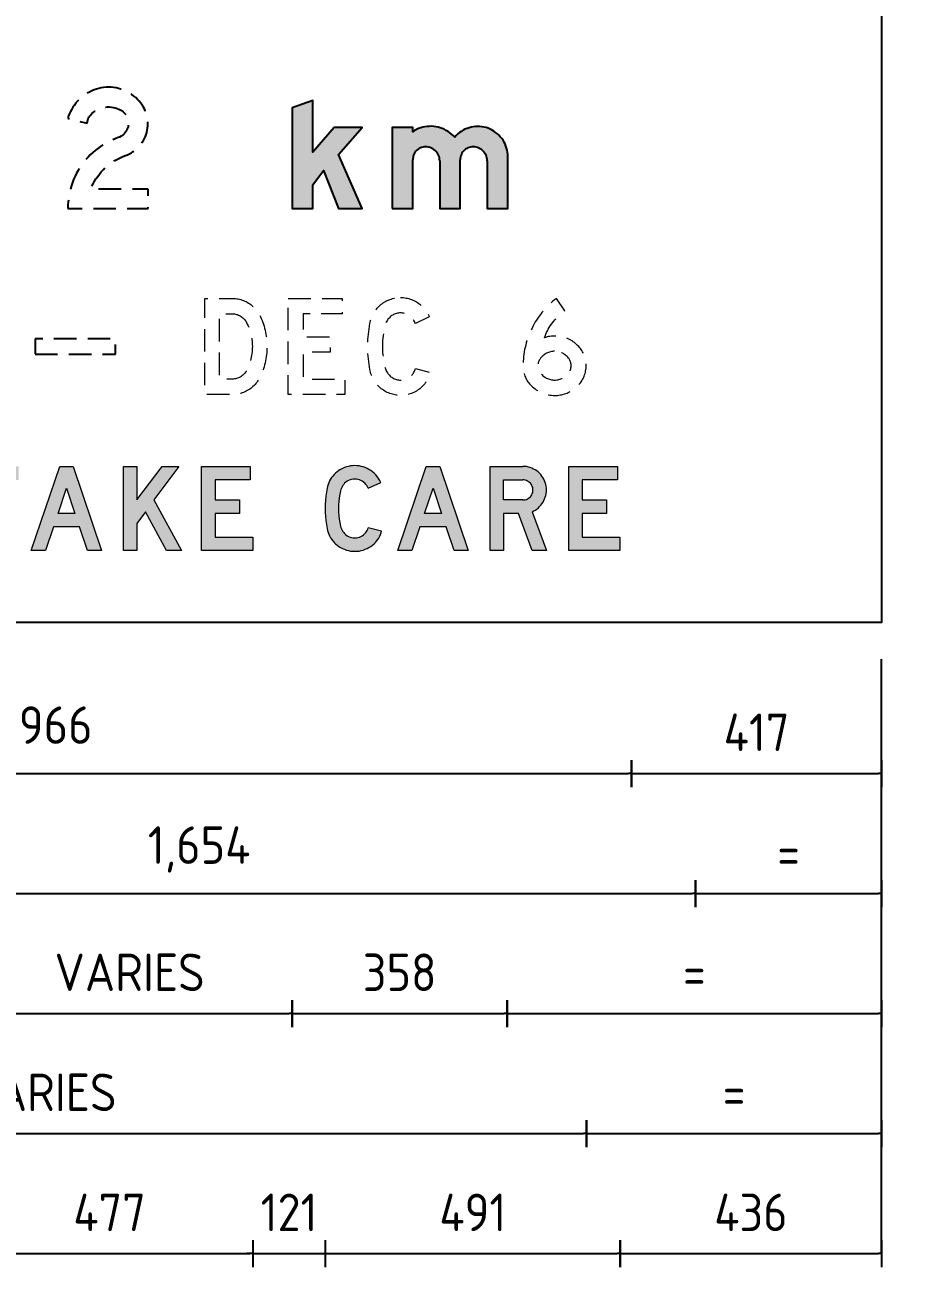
# Model space of a CAD drawing. Extents: x 0 to 420, y 0 to 297.
# Drawn here: x 218.5 to 277.3, y 125.5 to 208.3 of the extents above; entities that cross this region are included whole.
import ezdxf

# ---------------------------------------------------------------- set-up
doc = ezdxf.new("R2010")
doc.units = 0
doc.header["$LTSCALE"] = 12
doc.header["$MEASUREMENT"] = 0
doc.linetypes.add('HIDDEN2', pattern=[0.1875, 0.125, -0.0625])
doc.layers.get('0').update_dxf_attribs({"linetype": 'CONTINUOUS'})
for name, color, linetype in [('L25', 1, 'CONTINUOUS'), ('L35', 3, 'CONTINUOUS'), ('T25', 1, 'CONTINUOUS')]:
    doc.layers.add(name, color=color, linetype=linetype)
doc.styles.add('ISO', font='iso')
doc.dimstyles.new('SIGNSDIM-25', dxfattribs={"dimtxt": 2.5, "dimasz": 0.2, "dimexe": 1.5, "dimexo": 2, "dimgap": 1.5, "dimtad": 1, "dimdec": 0, "dimlfac": 25, "dimrnd": 1, "dimdsep": 46, "dimlunit": 6, "dimtxsty": 'ISO', "dimblk": 'SGNDIM', "dimcen": 2.5, "dimse1": 1, "dimse2": 1, "dimadec": 0, "dimazin": 0, "dimtfac": 1, "dimtdec": 0, "dimtix": 1, "dimtmove": 0, "dimatfit": 3, "dimldrblk": 'SGNDIM', "dimfxl": 0, "dimtolj": 1, "dimtzin": 0, "dimarcsym": 0})

# ---------------------------------------------------------------- blocks, each defined once
blk = doc.blocks.new('SGNDIM')
for p, q in [((0, 4.5), (0, -4.5)), ((0, 0), (-1, 0))]:
    blk.add_line(p, q)
blk = doc.blocks.new('*D49')
at = {"layer": 'T25', "color": 0, "lineweight": -2}
blk.add_line((180.457, 158.42), (258.693, 158.42), dxfattribs=at)
at = {"layer": 'T25', "color": 0, "lineweight": -2, "xscale": 0.2, "yscale": 0.2, "zscale": 0.2, "rotation": 180}
blk.add_blockref('SGNDIM', (180.257, 158.42), dxfattribs=at)
at = {"layer": 'T25', "color": 0, "lineweight": -2, "xscale": 0.2, "yscale": 0.2, "zscale": 0.2}
blk.add_blockref('SGNDIM', (258.893, 158.42), dxfattribs=at)
at = {"layer": 'T25', "color": 0, "insert": (219.575, 161.357), "char_height": 2.5, "attachment_point": 5, "style": 'ISO'}
blk.add_mtext('\\A1;1,966', dxfattribs=at)
blk = doc.blocks.new('*D67')
at = {"layer": 'T25', "color": 0, "lineweight": -2}
blk.add_line((259.093, 158.42), (275.375, 158.42), dxfattribs=at)
at = {"layer": 'T25', "color": 0, "lineweight": -2, "xscale": 0.2, "yscale": 0.2, "zscale": 0.2, "rotation": 180}
blk.add_blockref('SGNDIM', (258.893, 158.42), dxfattribs=at)
at = {"layer": 'T25', "color": 0, "lineweight": -2, "xscale": 0.2, "yscale": 0.2, "zscale": 0.2}
blk.add_blockref('SGNDIM', (275.575, 158.42), dxfattribs=at)
at = {"layer": 'T25', "color": 0, "insert": (267.234, 161.17), "char_height": 2.5, "attachment_point": 5, "style": 'ISO'}
blk.add_mtext('\\A1;417', dxfattribs=at)
blk = doc.blocks.new('*D48')
at = {"layer": 'T25', "color": 0, "lineweight": -2}
blk.add_line((197.198, 150.42), (262.968, 150.42), dxfattribs=at)
at = {"layer": 'T25', "color": 0, "lineweight": -2, "xscale": 0.2, "yscale": 0.2, "zscale": 0.2, "rotation": 180}
blk.add_blockref('SGNDIM', (196.998, 150.42), dxfattribs=at)
at = {"layer": 'T25', "color": 0, "lineweight": -2, "xscale": 0.2, "yscale": 0.2, "zscale": 0.2}
blk.add_blockref('SGNDIM', (263.168, 150.42), dxfattribs=at)
at = {"layer": 'T25', "color": 0, "insert": (230.083, 153.357), "char_height": 2.5, "attachment_point": 5, "style": 'ISO'}
blk.add_mtext('\\A1;1,654', dxfattribs=at)
blk = doc.blocks.new('*D66')
at = {"layer": 'T25', "color": 0, "lineweight": -2}
blk.add_line((263.368, 150.42), (275.375, 150.42), dxfattribs=at)
at = {"layer": 'T25', "color": 0, "lineweight": -2, "xscale": 0.2, "yscale": 0.2, "zscale": 0.2, "rotation": 180}
blk.add_blockref('SGNDIM', (263.168, 150.42), dxfattribs=at)
at = {"layer": 'T25', "color": 0, "lineweight": -2, "xscale": 0.2, "yscale": 0.2, "zscale": 0.2}
blk.add_blockref('SGNDIM', (275.575, 150.42), dxfattribs=at)
at = {"layer": 'T25', "color": 0, "insert": (269.371, 153.17), "char_height": 2.5, "attachment_point": 5, "style": 'ISO'}
blk.add_mtext('\\A1;{\\Fiso;=}', dxfattribs=at)
blk = doc.blocks.new('*D65')
at = {"layer": 'T25', "color": 0, "lineweight": -2}
blk.add_line((214.806, 142.42), (236.09, 142.42), dxfattribs=at)
at = {"layer": 'T25', "color": 0, "lineweight": -2, "xscale": 0.2, "yscale": 0.2, "zscale": 0.2, "rotation": 180}
blk.add_blockref('SGNDIM', (214.606, 142.42), dxfattribs=at)
at = {"layer": 'T25', "color": 0, "lineweight": -2, "xscale": 0.2, "yscale": 0.2, "zscale": 0.2}
blk.add_blockref('SGNDIM', (236.29, 142.42), dxfattribs=at)
at = {"layer": 'T25', "color": 0, "insert": (225.448, 145.17), "char_height": 2.5, "attachment_point": 5, "style": 'ISO'}
blk.add_mtext('\\A1;{\\Fiso;VARIES}', dxfattribs=at)
blk = doc.blocks.new('*D64')
at = {"layer": 'T25', "color": 0, "lineweight": -2}
blk.add_line((236.49, 142.42), (250.406, 142.42), dxfattribs=at)
at = {"layer": 'T25', "color": 0, "lineweight": -2, "xscale": 0.2, "yscale": 0.2, "zscale": 0.2, "rotation": 180}
blk.add_blockref('SGNDIM', (236.29, 142.42), dxfattribs=at)
at = {"layer": 'T25', "color": 0, "lineweight": -2, "xscale": 0.2, "yscale": 0.2, "zscale": 0.2}
blk.add_blockref('SGNDIM', (250.606, 142.42), dxfattribs=at)
at = {"layer": 'T25', "color": 0, "insert": (243.448, 145.17), "char_height": 2.5, "attachment_point": 5, "style": 'ISO'}
blk.add_mtext('\\A1;358', dxfattribs=at)
blk = doc.blocks.new('*D63')
at = {"layer": 'T25', "color": 0, "lineweight": -2}
blk.add_line((250.806, 142.42), (275.375, 142.42), dxfattribs=at)
at = {"layer": 'T25', "color": 0, "lineweight": -2, "xscale": 0.2, "yscale": 0.2, "zscale": 0.2, "rotation": 180}
blk.add_blockref('SGNDIM', (250.606, 142.42), dxfattribs=at)
at = {"layer": 'T25', "color": 0, "lineweight": -2, "xscale": 0.2, "yscale": 0.2, "zscale": 0.2}
blk.add_blockref('SGNDIM', (275.575, 142.42), dxfattribs=at)
at = {"layer": 'T25', "color": 0, "insert": (263.09, 145.17), "char_height": 2.5, "attachment_point": 5, "style": 'ISO'}
blk.add_mtext('\\A1;{\\Fiso;=}', dxfattribs=at)
blk = doc.blocks.new('*D46')
at = {"layer": 'T25', "color": 0, "lineweight": -2}
blk.add_line((183.447, 134.42), (255.703, 134.42), dxfattribs=at)
at = {"layer": 'T25', "color": 0, "lineweight": -2, "xscale": 0.2, "yscale": 0.2, "zscale": 0.2, "rotation": 180}
blk.add_blockref('SGNDIM', (183.247, 134.42), dxfattribs=at)
at = {"layer": 'T25', "color": 0, "lineweight": -2, "xscale": 0.2, "yscale": 0.2, "zscale": 0.2}
blk.add_blockref('SGNDIM', (255.903, 134.42), dxfattribs=at)
at = {"layer": 'T25', "color": 0, "insert": (219.575, 137.17), "char_height": 2.5, "attachment_point": 5, "style": 'ISO'}
blk.add_mtext('\\A1;{\\Fiso;VARIES}', dxfattribs=at)
blk = doc.blocks.new('*D62')
at = {"layer": 'T25', "color": 0, "lineweight": -2}
blk.add_line((256.103, 134.42), (275.375, 134.42), dxfattribs=at)
at = {"layer": 'T25', "color": 0, "lineweight": -2, "xscale": 0.2, "yscale": 0.2, "zscale": 0.2, "rotation": 180}
blk.add_blockref('SGNDIM', (255.903, 134.42), dxfattribs=at)
at = {"layer": 'T25', "color": 0, "lineweight": -2, "xscale": 0.2, "yscale": 0.2, "zscale": 0.2}
blk.add_blockref('SGNDIM', (275.575, 134.42), dxfattribs=at)
at = {"layer": 'T25', "color": 0, "insert": (265.739, 137.17), "char_height": 2.5, "attachment_point": 5, "style": 'ISO'}
blk.add_mtext('\\A1;{\\Fiso;=}', dxfattribs=at)
blk = doc.blocks.new('*D60')
at = {"layer": 'T25', "color": 0, "lineweight": -2}
blk.add_line((214.768, 126.42), (233.451, 126.42), dxfattribs=at)
at = {"layer": 'T25', "color": 0, "lineweight": -2, "xscale": 0.2, "yscale": 0.2, "zscale": 0.2, "rotation": 180}
blk.add_blockref('SGNDIM', (214.568, 126.42), dxfattribs=at)
at = {"layer": 'T25', "color": 0, "lineweight": -2, "xscale": 0.2, "yscale": 0.2, "zscale": 0.2}
blk.add_blockref('SGNDIM', (233.651, 126.42), dxfattribs=at)
at = {"layer": 'T25', "color": 0, "insert": (224.109, 129.17), "char_height": 2.5, "attachment_point": 5, "style": 'ISO'}
blk.add_mtext('\\A1;477', dxfattribs=at)
blk = doc.blocks.new('*D59')
at = {"layer": 'T25', "color": 0, "lineweight": -2}
for p, q in [((233.451, 126.42), (233.251, 126.42)), ((233.651, 126.42), (238.507, 126.42)), ((238.707, 126.42), (238.907, 126.42))]:
    blk.add_line(p, q, dxfattribs=at)
at = {"layer": 'T25', "color": 0, "lineweight": -2, "xscale": 0.2, "yscale": 0.2, "zscale": 0.2}
blk.add_blockref('SGNDIM', (233.651, 126.42), dxfattribs=at)
at = {"layer": 'T25', "color": 0, "lineweight": -2, "xscale": 0.2, "yscale": 0.2, "zscale": 0.2, "rotation": 180}
blk.add_blockref('SGNDIM', (238.507, 126.42), dxfattribs=at)
at = {"layer": 'T25', "color": 0, "insert": (236.079, 129.17), "char_height": 2.5, "attachment_point": 5, "style": 'ISO'}
blk.add_mtext('\\A1;121', dxfattribs=at)
blk = doc.blocks.new('*D58')
at = {"layer": 'T25', "color": 0, "lineweight": -2}
blk.add_line((238.707, 126.42), (257.942, 126.42), dxfattribs=at)
at = {"layer": 'T25', "color": 0, "lineweight": -2, "xscale": 0.2, "yscale": 0.2, "zscale": 0.2, "rotation": 180}
blk.add_blockref('SGNDIM', (238.507, 126.42), dxfattribs=at)
at = {"layer": 'T25', "color": 0, "lineweight": -2, "xscale": 0.2, "yscale": 0.2, "zscale": 0.2}
blk.add_blockref('SGNDIM', (258.142, 126.42), dxfattribs=at)
at = {"layer": 'T25', "color": 0, "insert": (248.324, 129.17), "char_height": 2.5, "attachment_point": 5, "style": 'ISO'}
blk.add_mtext('\\A1;491', dxfattribs=at)
blk = doc.blocks.new('*D57')
at = {"layer": 'T25', "color": 0, "lineweight": -2}
blk.add_line((258.342, 126.42), (275.375, 126.42), dxfattribs=at)
at = {"layer": 'T25', "color": 0, "lineweight": -2, "xscale": 0.2, "yscale": 0.2, "zscale": 0.2, "rotation": 180}
blk.add_blockref('SGNDIM', (258.142, 126.42), dxfattribs=at)
at = {"layer": 'T25', "color": 0, "lineweight": -2, "xscale": 0.2, "yscale": 0.2, "zscale": 0.2}
blk.add_blockref('SGNDIM', (275.575, 126.42), dxfattribs=at)
at = {"layer": 'T25', "color": 0, "insert": (266.858, 129.17), "char_height": 2.5, "attachment_point": 5, "style": 'ISO'}
blk.add_mtext('\\A1;436', dxfattribs=at)
blk = doc.blocks.new('*D68')
at = {"layer": 'T25', "color": 0, "lineweight": -2}
for p, q in [((289.379, 196.28), (289.379, 196.48)), ((289.379, 196.08), (289.379, 190.08)), ((289.379, 189.88), (289.379, 189.68))]:
    blk.add_line(p, q, dxfattribs=at)
at = {"layer": 'T25', "color": 0, "lineweight": -2, "xscale": 0.2, "yscale": 0.2, "zscale": 0.2}
for p, rotation in [((289.379, 196.08), 270), ((289.379, 190.08), 90)]:
    blk.add_blockref('SGNDIM', p, dxfattribs=dict(at, rotation=rotation))
at = {"layer": 'T25', "color": 0, "insert": (286.629, 193.08), "char_height": 2.5, "attachment_point": 5, "rotation": 90, "style": 'ISO'}
blk.add_mtext('\\A1;150', dxfattribs=at)
blk = doc.blocks.new('*D70')
at = {"layer": 'T25', "color": 0, "lineweight": -2}
for p, q in [((289.379, 183.88), (289.379, 184.08)), ((289.379, 183.68), (289.379, 178.88)), ((289.379, 178.68), (289.379, 178.48))]:
    blk.add_line(p, q, dxfattribs=at)
at = {"layer": 'T25', "color": 0, "lineweight": -2, "xscale": 0.2, "yscale": 0.2, "zscale": 0.2}
for p, rotation in [((289.379, 183.68), 270), ((289.379, 178.88), 90)]:
    blk.add_blockref('SGNDIM', p, dxfattribs=dict(at, rotation=rotation))
at = {"layer": 'T25', "color": 0, "insert": (286.629, 181.28), "char_height": 2.5, "attachment_point": 5, "rotation": 90, "style": 'ISO'}
blk.add_mtext('\\A1;120', dxfattribs=at)
blk = doc.blocks.new('*D69')
at = {"layer": 'T25', "color": 0, "lineweight": -2}
for p, q in [((289.379, 173.48), (289.379, 173.68)), ((289.379, 173.28), (289.379, 168.48)), ((289.379, 168.28), (289.379, 168.08))]:
    blk.add_line(p, q, dxfattribs=at)
at = {"layer": 'T25', "color": 0, "lineweight": -2, "xscale": 0.2, "yscale": 0.2, "zscale": 0.2}
for p, rotation in [((289.379, 173.28), 270), ((289.379, 168.48), 90)]:
    blk.add_blockref('SGNDIM', p, dxfattribs=dict(at, rotation=rotation))
at = {"layer": 'T25', "color": 0, "insert": (286.629, 170.88), "char_height": 2.5, "attachment_point": 5, "rotation": 90, "style": 'ISO'}
blk.add_mtext('\\A1;120', dxfattribs=at)

msp = doc.modelspace()

# ---------------------------------------------------------------- hatches: boundary and pattern name
at = {"layer": 'L25'}
h = msp.add_hatch(color=256, dxfattribs=at)
h.paths.add_polyline_path([(236.282, 196.085), (237.652, 196.085), (237.652, 197.668), (238.368, 198.605), (239.376, 196.085), (240.959, 196.085), (239.376, 199.684), (240.959, 201.487), (239.085, 201.487), (237.652, 199.833), (237.652, 203.283), (236.282, 202.779)])
h.paths.add_polyline_path([(249.285, 199.251), (249.285, 196.085), (250.648, 196.085), (250.648, 199.542), (250.648, 199.684), (250.634, 199.826), (250.605, 199.968), (250.57, 200.11), (250.527, 200.245), (250.471, 200.38), (250.407, 200.508), (250.336, 200.628), (250.251, 200.749), (250.158, 200.862), (250.066, 200.969), (249.96, 201.061), (249.846, 201.153), (249.725, 201.239), (249.605, 201.31), (249.477, 201.374), (249.342, 201.423), (249.207, 201.473), (249.065, 201.508), (248.923, 201.53), (248.781, 201.544), (248.639, 201.551), (248.497, 201.544), (248.348, 201.53), (248.213, 201.501), (248.071, 201.466), (247.937, 201.416), (247.802, 201.359), (247.674, 201.295), (247.553, 201.217), (247.44, 201.139), (247.326, 201.047), (247.22, 200.948), (247.127, 200.841), (247.021, 200.941), (246.914, 201.04), (246.801, 201.132), (246.68, 201.217), (246.552, 201.288), (246.418, 201.359), (246.283, 201.416), (246.148, 201.459), (246.006, 201.501), (245.864, 201.53), (245.715, 201.544), (245.573, 201.558), (245.424, 201.551), (245.275, 201.544), (245.133, 201.523), (244.991, 201.494), (244.849, 201.452), (244.707, 201.402), (244.572, 201.345), (244.444, 201.274), (244.317, 201.196), (244.317, 201.487), (242.954, 201.487), (242.954, 196.085), (244.317, 196.085), (244.317, 199.329), (244.324, 199.414), (244.338, 199.507), (244.359, 199.592), (244.395, 199.677), (244.437, 199.762), (244.48, 199.833), (244.537, 199.904), (244.601, 199.968), (244.671, 200.025), (244.75, 200.075), (244.828, 200.117), (244.913, 200.153), (245.005, 200.174), (245.09, 200.188), (245.183, 200.188), (245.282, 200.188), (245.374, 200.174), (245.474, 200.146), (245.566, 200.11), (245.651, 200.067), (245.736, 200.011), (245.807, 199.954), (245.878, 199.883), (245.942, 199.805), (245.992, 199.727), (246.041, 199.635), (246.077, 199.542), (246.098, 199.45), (246.112, 199.351), (246.119, 199.251), (246.119, 196.085), (247.482, 196.085), (247.482, 199.329), (247.489, 199.414), (247.504, 199.507), (247.525, 199.592), (247.56, 199.677), (247.596, 199.762), (247.646, 199.833), (247.702, 199.904), (247.766, 199.968), (247.837, 200.025), (247.915, 200.075), (247.993, 200.117), (248.079, 200.153), (248.171, 200.174), (248.256, 200.188), (248.348, 200.188), (248.448, 200.188), (248.54, 200.174), (248.639, 200.146), (248.732, 200.11), (248.817, 200.067), (248.902, 200.011), (248.973, 199.954), (249.044, 199.883), (249.108, 199.805), (249.157, 199.727), (249.207, 199.635), (249.236, 199.542), (249.264, 199.45), (249.278, 199.351)])
h = msp.add_hatch(color=256, dxfattribs=at)
h.paths.add_polyline_path([(246.226, 175.75), (245.112, 175.75), (245.672, 177.432)], flags=16)
h.paths.add_polyline_path([(243.316, 173.287), (245.225, 178.887), (246.119, 178.887), (248.022, 173.287), (247.071, 173.287), (246.538, 174.855), (244.799, 174.855), (244.267, 173.287)])
h.paths.add_polyline_path([(254.715, 178.887), (257.966, 178.887), (257.966, 177.993), (255.617, 177.993), (255.617, 176.651), (257.235, 176.651), (257.235, 175.75), (255.617, 175.75), (255.617, 174.181), (258.129, 174.181), (258.129, 173.287), (254.715, 173.287)])
h.paths.add_polyline_path([(214.583, 178.887), (214.583, 177.993), (215.868, 177.993), (215.868, 173.287), (216.762, 173.287), (216.762, 177.993), (218.047, 177.993), (218.047, 178.887)])
h.paths.add_polyline_path([(221.794, 175.75), (220.68, 175.75), (221.234, 177.432)], flags=16)
h.paths.add_polyline_path([(218.884, 173.287), (220.787, 178.887), (221.681, 178.887), (223.583, 173.287), (222.632, 173.287), (222.107, 174.855), (220.368, 174.855), (219.835, 173.287)])
h.paths.add_polyline_path([(225.045, 178.887), (225.94, 178.887), (225.94, 176.651), (227.622, 178.887), (228.736, 178.887), (227.061, 176.651), (228.907, 173.287), (227.899, 173.287), (226.5, 175.863), (225.94, 175.082), (225.94, 173.287), (225.045, 173.287)])
h.paths.add_polyline_path([(230.248, 178.887), (233.492, 178.887), (233.492, 177.993), (231.143, 177.993), (231.143, 176.651), (232.768, 176.651), (232.768, 175.75), (231.143, 175.75), (231.143, 174.181), (233.662, 174.181), (233.662, 173.287), (230.248, 173.287)])
h.paths.add_polyline_path([(186.29, 178.887), (187.184, 178.887), (187.184, 174.181), (189.697, 174.181), (189.697, 173.287), (186.29, 173.287)])
h.paths.add_polyline_path([(191.039, 178.887), (194.29, 178.887), (194.29, 177.993), (191.94, 177.993), (191.94, 176.651), (193.558, 176.651), (193.558, 175.75), (191.94, 175.75), (191.94, 174.181), (194.453, 174.181), (194.453, 173.287), (191.039, 173.287)])
h.paths.add_polyline_path([(198.435, 175.75), (197.32, 175.75), (197.874, 177.432)], flags=16)
h.paths.add_polyline_path([(195.525, 173.287), (197.427, 178.887), (198.328, 178.887), (200.231, 173.287), (199.279, 173.287), (198.747, 174.855), (197.008, 174.855), (196.476, 173.287)])
h.paths.add_polyline_path([(206.449, 178.887), (209.692, 178.887), (209.692, 177.993), (207.343, 177.993), (207.343, 176.651), (208.968, 176.651), (208.968, 175.75), (207.343, 175.75), (207.343, 174.181), (209.863, 174.181), (209.863, 173.287), (206.449, 173.287)])
h.paths.add_polyline_path([(240.455, 178.944), (240.313, 178.937), (240.171, 178.922), (240.036, 178.894), (239.902, 178.859), (239.767, 178.816), (239.632, 178.759), (239.511, 178.688), (239.391, 178.617), (239.277, 178.532), (239.171, 178.44), (239.078, 178.347), (238.993, 178.248), (238.915, 178.149), (238.844, 178.035), (238.78, 177.922), (238.723, 177.801), (238.681, 177.68), (238.638, 177.56), (238.61, 177.432), (238.567, 177.162), (238.532, 176.899), (238.503, 176.63), (238.489, 176.36), (238.482, 176.09), (238.489, 175.821), (238.503, 175.551), (238.532, 175.281), (238.567, 175.011), (238.61, 174.742), (238.638, 174.614), (238.681, 174.493), (238.723, 174.373), (238.78, 174.252), (238.844, 174.138), (238.915, 174.032), (238.993, 173.925), (239.078, 173.826), (239.171, 173.734), (239.277, 173.641), (239.391, 173.556), (239.511, 173.485), (239.632, 173.421), (239.767, 173.365), (239.902, 173.315), (240.036, 173.279), (240.171, 173.251), (240.313, 173.237), (240.455, 173.23), (240.597, 173.237), (240.739, 173.251), (240.874, 173.279), (241.016, 173.315), (241.144, 173.365), (241.279, 173.421), (241.399, 173.485), (241.52, 173.556), (241.634, 173.641), (241.74, 173.734), (241.832, 173.826), (241.91, 173.918), (241.988, 174.018), (242.052, 174.117), (242.116, 174.231), (242.166, 174.344), (242.208, 174.458), (242.244, 174.578), (241.35, 174.798), (241.321, 174.713), (241.286, 174.628), (241.243, 174.55), (241.186, 174.479), (241.13, 174.408), (241.044, 174.337), (240.959, 174.273), (240.867, 174.224), (240.768, 174.181), (240.668, 174.153), (240.562, 174.131), (240.455, 174.131), (240.349, 174.131), (240.242, 174.153), (240.143, 174.181), (240.044, 174.224), (239.951, 174.273), (239.866, 174.337), (239.781, 174.408), (239.717, 174.479), (239.66, 174.557), (239.611, 174.642), (239.568, 174.727), (239.533, 174.82), (239.504, 174.912), (239.454, 175.146), (239.419, 175.381), (239.391, 175.615), (239.369, 175.849), (239.369, 176.09), (239.369, 176.325), (239.391, 176.559), (239.419, 176.8), (239.454, 177.034), (239.504, 177.261), (239.533, 177.361), (239.568, 177.446), (239.611, 177.538), (239.66, 177.616), (239.717, 177.694), (239.781, 177.765), (239.866, 177.836), (239.951, 177.9), (240.044, 177.95), (240.143, 177.993), (240.242, 178.021), (240.349, 178.042), (240.455, 178.049), (240.562, 178.042), (240.668, 178.021), (240.768, 177.993), (240.867, 177.95), (240.959, 177.9), (241.044, 177.836), (241.13, 177.765), (241.193, 177.694), (241.257, 177.609), (241.307, 177.524), (241.35, 177.432), (242.187, 177.822), (242.123, 177.957), (242.038, 178.092), (241.953, 178.213), (241.854, 178.333), (241.74, 178.44), (241.634, 178.532), (241.52, 178.617), (241.399, 178.688), (241.279, 178.759), (241.144, 178.816), (241.016, 178.859), (240.874, 178.894), (240.739, 178.922), (240.597, 178.937)])
h.paths.add_polyline_path([(251.663, 176.651), (250.378, 176.651), (250.378, 177.993), (251.663, 177.993), (251.741, 177.985), (251.819, 177.971), (251.897, 177.95), (251.975, 177.915), (252.046, 177.872), (252.11, 177.822), (252.167, 177.765), (252.217, 177.702), (252.259, 177.631), (252.288, 177.56), (252.316, 177.482), (252.33, 177.403), (252.33, 177.318), (252.33, 177.24), (252.316, 177.155), (252.288, 177.084), (252.259, 177.006), (252.217, 176.935), (252.167, 176.871), (252.11, 176.814), (252.046, 176.765), (251.975, 176.722), (251.897, 176.694), (251.819, 176.665), (251.741, 176.651)], flags=16)
h.paths.add_polyline_path([(252.281, 175.863), (253.232, 173.287), (252.281, 173.287), (251.379, 175.75), (250.378, 175.75), (250.378, 173.287), (249.477, 173.287), (249.477, 178.887), (251.663, 178.887), (251.784, 178.88), (251.904, 178.873), (252.025, 178.844), (252.146, 178.816), (252.259, 178.773), (252.373, 178.717), (252.479, 178.66), (252.586, 178.589), (252.678, 178.518), (252.77, 178.433), (252.856, 178.34), (252.934, 178.241), (252.997, 178.142), (253.061, 178.035), (253.111, 177.922), (253.154, 177.808), (253.189, 177.687), (253.21, 177.567), (253.225, 177.446), (253.232, 177.318), (253.225, 177.198), (253.21, 177.077), (253.189, 176.956), (253.154, 176.836), (253.111, 176.722), (253.061, 176.608), (253.005, 176.502), (252.934, 176.396), (252.863, 176.303), (252.777, 176.211), (252.692, 176.126), (252.593, 176.048), (252.494, 175.977), (252.387, 175.92)])
h.paths.add_polyline_path([(183.231, 176.651), (181.946, 176.651), (181.946, 177.993), (183.231, 177.993), (183.309, 177.985), (183.394, 177.971), (183.472, 177.95), (183.543, 177.915), (183.614, 177.872), (183.678, 177.822), (183.735, 177.765), (183.784, 177.702), (183.827, 177.631), (183.855, 177.56), (183.884, 177.482), (183.898, 177.403), (183.905, 177.318), (183.898, 177.24), (183.884, 177.155), (183.855, 177.084), (183.827, 177.006), (183.784, 176.935), (183.735, 176.871), (183.678, 176.814), (183.614, 176.765), (183.543, 176.722), (183.472, 176.694), (183.394, 176.665), (183.309, 176.651)], flags=16)
h.paths.add_polyline_path([(183.231, 175.75), (181.946, 175.75), (181.946, 173.287), (181.045, 173.287), (181.045, 178.887), (183.231, 178.887), (183.351, 178.88), (183.479, 178.873), (183.6, 178.844), (183.713, 178.816), (183.834, 178.773), (183.941, 178.717), (184.054, 178.66), (184.154, 178.589), (184.253, 178.518), (184.338, 178.433), (184.423, 178.34), (184.501, 178.241), (184.565, 178.142), (184.629, 178.035), (184.679, 177.922), (184.721, 177.808), (184.757, 177.687), (184.778, 177.567), (184.792, 177.446), (184.799, 177.318), (184.792, 177.198), (184.778, 177.077), (184.757, 176.956), (184.721, 176.836), (184.679, 176.715), (184.629, 176.608), (184.565, 176.502), (184.501, 176.396), (184.423, 176.296), (184.338, 176.211), (184.253, 176.126), (184.154, 176.048), (184.054, 175.977), (183.941, 175.92), (183.834, 175.87), (183.713, 175.828), (183.6, 175.792), (183.479, 175.771), (183.351, 175.757)])
h.paths.add_polyline_path([(203.957, 177.489), (204.795, 177.765), (204.759, 177.886), (204.71, 178.007), (204.653, 178.12), (204.582, 178.227), (204.511, 178.333), (204.426, 178.426), (204.333, 178.518), (204.241, 178.596), (204.135, 178.674), (204.028, 178.738), (203.915, 178.795), (203.794, 178.844), (203.673, 178.887), (203.553, 178.915), (203.425, 178.937), (203.297, 178.944), (203.176, 178.944), (203.041, 178.937), (202.907, 178.922), (202.779, 178.901), (202.651, 178.866), (202.523, 178.823), (202.403, 178.773), (202.289, 178.709), (202.176, 178.639), (202.069, 178.56), (201.97, 178.468), (201.877, 178.376), (201.792, 178.277), (201.714, 178.17), (201.643, 178.056), (201.586, 177.936), (201.537, 177.815), (201.494, 177.687), (201.459, 177.56), (201.437, 177.432), (201.43, 177.318), (201.43, 177.198), (201.437, 177.084), (201.459, 176.97), (201.487, 176.857), (201.53, 176.75), (201.579, 176.644), (201.636, 176.545), (201.707, 176.452), (201.785, 176.36), (201.87, 176.282), (201.955, 176.211), (202.055, 176.147), (202.161, 176.083), (202.268, 176.041), (202.381, 176.005), (202.502, 175.977), (202.758, 175.927), (203.006, 175.863), (203.453, 175.75), (203.538, 175.728), (203.624, 175.693), (203.702, 175.643), (203.78, 175.593), (203.844, 175.53), (203.907, 175.459), (203.957, 175.388), (204, 175.302), (204.035, 175.217), (204.056, 175.132), (204.071, 175.04), (204.078, 174.948), (204.071, 174.855), (204.049, 174.763), (204.021, 174.678), (203.986, 174.593), (203.943, 174.515), (203.886, 174.436), (203.829, 174.365), (203.758, 174.309), (203.687, 174.252), (203.602, 174.209), (203.517, 174.174), (203.432, 174.145), (203.34, 174.131), (203.24, 174.117), (203.134, 174.117), (203.034, 174.131), (202.935, 174.145), (202.836, 174.174), (202.743, 174.209), (202.651, 174.259), (202.566, 174.309), (202.481, 174.373), (202.403, 174.444), (202.339, 174.515), (202.275, 174.6), (202.218, 174.685), (202.176, 174.777), (202.14, 174.869), (202.112, 174.969), (201.274, 174.635), (201.317, 174.5), (201.373, 174.365), (201.437, 174.245), (201.515, 174.124), (201.593, 174.003), (201.686, 173.897), (201.785, 173.798), (201.892, 173.698), (202.005, 173.613), (202.119, 173.535), (202.246, 173.464), (202.374, 173.4), (202.502, 173.35), (202.637, 173.308), (202.779, 173.272), (202.914, 173.251), (203.056, 173.237), (203.198, 173.237), (203.34, 173.244), (203.482, 173.258), (203.624, 173.287), (203.744, 173.322), (203.865, 173.365), (203.978, 173.414), (204.092, 173.471), (204.198, 173.535), (204.305, 173.613), (204.404, 173.691), (204.489, 173.783), (204.575, 173.876), (204.653, 173.975), (204.724, 174.082), (204.788, 174.195), (204.837, 174.309), (204.88, 174.429), (204.922, 174.55), (204.944, 174.671), (204.965, 174.798), (204.972, 174.926), (204.972, 175.054), (204.958, 175.189), (204.937, 175.31), (204.908, 175.437), (204.866, 175.558), (204.816, 175.679), (204.759, 175.792), (204.695, 175.906), (204.617, 176.012), (204.539, 176.105), (204.447, 176.204), (204.348, 176.289), (204.248, 176.367), (204.142, 176.431), (204.028, 176.495), (203.907, 176.545), (203.787, 176.594), (203.595, 176.651), (203.403, 176.694), (203.205, 176.729), (203.006, 176.758), (202.907, 176.779), (202.807, 176.8), (202.708, 176.836), (202.616, 176.871), (202.552, 176.907), (202.495, 176.949), (202.445, 177.006), (202.403, 177.063), (202.367, 177.127), (202.346, 177.191), (202.332, 177.261), (202.332, 177.34), (202.339, 177.411), (202.36, 177.474), (202.388, 177.545), (202.438, 177.623), (202.495, 177.702), (202.566, 177.78), (202.637, 177.844), (202.715, 177.9), (202.8, 177.943), (202.892, 177.985), (202.985, 178.014), (203.077, 178.035), (203.176, 178.049), (203.262, 178.049), (203.347, 178.035), (203.432, 178.021), (203.51, 177.993), (203.588, 177.95), (203.666, 177.907), (203.73, 177.851), (203.794, 177.794), (203.844, 177.723), (203.893, 177.652), (203.929, 177.567)])

# ---------------------------------------------------------------- linework, layer by layer
at = {"color": 1, "linetype": 'HIDDEN2', "lineweight": 0, "flags": 128}
for points in [[(232.314, 190.082), (232.404, 190.082), (232.498, 190.076), (232.591, 190.064), (232.682, 190.048), (232.772, 190.029), (232.862, 190.008), (232.953, 189.98), (233.04, 189.948), (233.124, 189.911), (233.208, 189.871), (233.292, 189.827), (233.373, 189.78), (233.451, 189.727), (233.526, 189.674), (233.6, 189.615), (233.672, 189.553), (233.741, 189.487), (233.806, 189.419), (233.865, 189.347), (233.924, 189.276), (233.98, 189.198), (234.033, 189.12), (234.083, 189.036), (234.127, 188.952), (234.167, 188.868), (234.223, 188.743), (234.276, 188.618), (234.323, 188.491), (234.37, 188.36), (234.41, 188.232), (234.448, 188.098), (234.479, 187.967), (234.51, 187.834), (234.535, 187.7), (234.557, 187.566), (234.575, 187.429), (234.588, 187.292), (234.597, 187.158), (234.603, 187.021), (234.606, 186.884), (234.603, 186.747), (234.597, 186.61), (234.588, 186.472), (234.575, 186.339), (234.557, 186.202), (234.535, 186.068), (234.51, 185.934), (234.479, 185.8), (234.448, 185.666), (234.41, 185.535), (234.37, 185.404), (234.323, 185.276), (234.276, 185.149), (234.223, 185.024), (234.167, 184.9), (234.127, 184.812), (234.083, 184.728), (234.033, 184.647), (233.98, 184.569), (233.924, 184.492), (233.865, 184.417), (233.806, 184.345), (233.741, 184.277), (233.672, 184.214), (233.6, 184.152), (233.526, 184.093), (233.451, 184.037), (233.373, 183.987), (233.292, 183.94), (233.208, 183.894), (233.124, 183.856), (233.04, 183.819), (232.953, 183.788), (232.862, 183.76), (232.772, 183.738), (232.682, 183.716), (232.591, 183.704), (232.498, 183.691), (232.404, 183.685), (232.314, 183.685), (230.458, 183.685), (230.458, 190.082)], [(243.508, 190.148), (243.598, 190.145), (243.692, 190.138), (243.782, 190.129), (243.872, 190.113), (243.963, 190.095), (244.053, 190.073), (244.14, 190.045), (244.227, 190.014), (244.315, 189.98), (244.399, 189.942), (244.48, 189.899), (244.561, 189.855), (244.639, 189.805), (244.716, 189.749), (244.788, 189.693), (244.86, 189.634), (244.928, 189.572), (244.997, 189.503), (245.062, 189.431), (245.121, 189.36), (245.18, 189.282), (245.237, 189.204), (245.289, 189.123), (245.336, 189.039), (245.383, 188.955), (245.423, 188.868), (244.495, 188.419), (244.464, 188.491), (244.43, 188.556), (244.389, 188.625), (244.346, 188.687), (244.299, 188.746), (244.249, 188.802), (244.199, 188.852), (244.146, 188.896), (244.09, 188.939), (244.031, 188.977), (243.972, 189.008), (243.91, 189.039), (243.844, 189.064), (243.779, 189.086), (243.71, 189.101), (243.645, 189.114), (243.576, 189.12), (243.508, 189.123), (243.439, 189.12), (243.371, 189.114), (243.302, 189.101), (243.234, 189.086), (243.168, 189.064), (243.106, 189.039), (243.044, 189.008), (242.982, 188.977), (242.922, 188.939), (242.869, 188.896), (242.813, 188.852), (242.764, 188.802), (242.717, 188.749), (242.67, 188.693), (242.627, 188.631), (242.589, 188.569), (242.555, 188.506), (242.524, 188.438), (242.496, 188.369), (242.474, 188.298), (242.455, 188.226), (242.421, 188.07), (242.393, 187.915), (242.368, 187.759), (242.346, 187.6), (242.328, 187.441), (242.315, 187.282), (242.306, 187.123), (242.303, 186.961), (242.303, 186.803), (242.306, 186.644), (242.315, 186.485), (242.328, 186.326), (242.346, 186.167), (242.368, 186.008), (242.393, 185.853), (242.421, 185.694), (242.455, 185.538), (242.474, 185.466), (242.496, 185.398), (242.524, 185.329), (242.555, 185.261), (242.589, 185.195), (242.627, 185.133), (242.67, 185.074), (242.717, 185.018), (242.764, 184.962), (242.813, 184.915), (242.869, 184.868), (242.922, 184.828), (242.982, 184.791), (243.044, 184.756), (243.106, 184.728), (243.168, 184.703), (243.234, 184.682), (243.302, 184.666), (243.371, 184.654), (243.439, 184.647), (243.508, 184.644), (243.576, 184.647), (243.645, 184.654), (243.71, 184.666), (243.779, 184.682), (243.844, 184.703), (243.91, 184.728), (243.972, 184.756), (244.031, 184.791), (244.09, 184.828), (244.146, 184.868), (244.199, 184.915), (244.249, 184.962), (244.293, 185.012), (244.333, 185.062), (244.368, 185.115), (244.402, 185.171), (244.43, 185.227), (244.458, 185.289), (244.48, 185.348), (244.495, 185.41), (245.486, 185.155), (245.461, 185.065), (245.43, 184.974), (245.399, 184.887), (245.361, 184.8), (245.318, 184.716), (245.274, 184.635), (245.224, 184.554), (245.171, 184.476), (245.115, 184.401), (245.056, 184.33), (244.994, 184.261), (244.928, 184.196), (244.86, 184.133), (244.788, 184.071), (244.716, 184.015), (244.639, 183.962), (244.561, 183.912), (244.48, 183.866), (244.399, 183.825), (244.315, 183.785), (244.227, 183.75), (244.14, 183.719), (244.053, 183.694), (243.963, 183.672), (243.872, 183.654), (243.782, 183.638), (243.692, 183.629), (243.598, 183.623), (243.508, 183.62), (243.415, 183.623), (243.324, 183.629), (243.231, 183.638), (243.14, 183.654), (243.05, 183.672), (242.96, 183.694), (242.873, 183.719), (242.785, 183.75), (242.701, 183.785), (242.617, 183.825), (242.533, 183.866), (242.452, 183.912), (242.374, 183.962), (242.299, 184.015), (242.225, 184.071), (242.153, 184.133), (242.085, 184.196), (242.019, 184.261), (241.954, 184.333), (241.895, 184.404), (241.839, 184.479), (241.786, 184.557), (241.736, 184.638), (241.689, 184.722), (241.645, 184.806), (241.605, 184.893), (241.571, 184.981), (241.536, 185.071), (241.508, 185.161), (241.487, 185.255), (241.465, 185.348), (241.434, 185.526), (241.409, 185.706), (241.384, 185.887), (241.365, 186.068), (241.35, 186.248), (241.337, 186.429), (241.331, 186.61), (241.328, 186.793), (241.328, 186.974), (241.331, 187.155), (241.337, 187.338), (241.35, 187.519), (241.365, 187.7), (241.384, 187.88), (241.409, 188.061), (241.434, 188.242), (241.465, 188.419), (241.487, 188.513), (241.508, 188.606), (241.536, 188.696), (241.571, 188.787), (241.605, 188.874), (241.645, 188.961), (241.689, 189.045), (241.736, 189.129), (241.786, 189.207), (241.839, 189.285), (241.895, 189.363), (241.954, 189.434), (242.019, 189.503), (242.085, 189.572), (242.153, 189.634), (242.225, 189.693), (242.299, 189.749), (242.374, 189.805), (242.452, 189.855), (242.533, 189.899), (242.617, 189.942), (242.701, 189.98), (242.785, 190.014), (242.873, 190.045), (242.96, 190.073), (243.05, 190.095), (243.14, 190.113), (243.231, 190.129), (243.324, 190.138), (243.415, 190.145)], [(253.092, 187.46), (253.138, 187.578), (253.188, 187.697), (253.241, 187.815), (253.297, 187.927), (253.356, 188.039), (253.422, 188.151), (253.49, 188.257), (253.562, 188.363), (253.637, 188.466), (253.715, 188.566), (253.795, 188.662), (253.883, 188.755), (253.97, 188.849), (254.06, 188.936), (254.154, 189.02), (254.253, 189.101), (254.35, 189.176), (254.453, 189.251), (253.895, 190.082), (253.777, 189.992), (253.662, 189.895), (253.549, 189.796), (253.437, 189.693), (253.328, 189.587), (253.226, 189.481), (253.123, 189.369), (253.023, 189.254), (252.927, 189.139), (252.833, 189.02), (252.743, 188.896), (252.656, 188.771), (252.571, 188.646), (252.49, 188.516), (252.416, 188.385), (252.341, 188.251), (252.272, 188.114), (252.207, 187.977), (252.145, 187.84), (252.086, 187.697), (252.03, 187.553), (251.98, 187.41), (251.93, 187.264), (251.886, 187.117), (251.849, 186.971), (251.811, 186.821), (251.78, 186.672), (251.752, 186.519), (251.727, 186.37), (251.709, 186.217), (251.693, 186.064), (251.681, 185.909), (251.674, 185.756), (251.671, 185.604), (251.671, 185.516), (251.678, 185.426), (251.687, 185.339), (251.699, 185.252), (251.718, 185.164), (251.74, 185.08), (251.765, 184.996), (251.796, 184.912), (251.83, 184.831), (251.868, 184.753), (251.908, 184.675), (251.952, 184.601), (252.001, 184.526), (252.051, 184.457), (252.107, 184.389), (252.163, 184.323), (252.235, 184.252), (252.31, 184.183), (252.388, 184.118), (252.469, 184.059), (252.55, 183.999), (252.637, 183.947), (252.721, 183.897), (252.811, 183.85), (252.902, 183.806), (252.995, 183.769), (253.088, 183.735), (253.185, 183.707), (253.278, 183.682), (253.378, 183.66), (253.475, 183.644), (253.574, 183.632), (253.674, 183.623), (253.774, 183.62), (253.867, 183.623), (253.961, 183.626), (254.054, 183.638), (254.147, 183.651), (254.241, 183.669), (254.334, 183.691), (254.425, 183.719), (254.515, 183.747), (254.602, 183.781), (254.689, 183.822), (254.777, 183.862), (254.858, 183.909), (254.942, 183.956), (255.02, 184.009), (255.097, 184.065), (255.172, 184.127), (255.244, 184.189), (255.315, 184.255), (255.381, 184.323), (255.437, 184.389), (255.493, 184.457), (255.543, 184.526), (255.593, 184.601), (255.636, 184.675), (255.677, 184.753), (255.714, 184.831), (255.748, 184.912), (255.779, 184.996), (255.804, 185.08), (255.826, 185.164), (255.845, 185.252), (255.86, 185.339), (255.87, 185.426), (255.876, 185.516), (255.876, 185.604), (255.876, 185.691), (255.87, 185.781), (255.86, 185.868), (255.845, 185.955), (255.826, 186.04), (255.804, 186.127), (255.779, 186.211), (255.748, 186.292), (255.714, 186.373), (255.677, 186.454), (255.636, 186.532), (255.593, 186.606), (255.543, 186.678), (255.493, 186.75), (255.437, 186.818), (255.381, 186.884), (255.312, 186.952), (255.244, 187.021), (255.169, 187.083), (255.094, 187.142), (255.013, 187.201), (254.935, 187.254), (254.851, 187.301), (254.767, 187.348), (254.68, 187.388), (254.593, 187.429), (254.503, 187.46), (254.409, 187.491), (254.319, 187.516), (254.225, 187.538), (254.129, 187.553), (254.035, 187.566), (253.939, 187.575), (253.845, 187.581), (253.749, 187.581), (253.652, 187.575), (253.559, 187.566), (253.462, 187.553), (253.369, 187.538), (253.275, 187.516), (253.185, 187.488)], [(232.314, 189.058), (232.379, 189.058), (232.445, 189.051), (232.513, 189.039), (232.579, 189.023), (232.641, 189.005), (232.703, 188.98), (232.766, 188.952), (232.825, 188.921), (232.881, 188.886), (232.937, 188.846), (232.99, 188.802), (233.04, 188.755), (233.086, 188.709), (233.13, 188.656), (233.171, 188.6), (233.208, 188.544), (233.242, 188.485), (233.292, 188.379), (233.342, 188.27), (233.389, 188.161), (233.429, 188.048), (233.466, 187.936), (233.501, 187.824), (233.532, 187.709), (233.557, 187.594), (233.579, 187.475), (233.597, 187.357), (233.613, 187.239), (233.622, 187.12), (233.628, 187.002), (233.632, 186.884), (233.628, 186.765), (233.622, 186.644), (233.613, 186.525), (233.597, 186.407), (233.579, 186.292), (233.557, 186.173), (233.532, 186.058), (233.501, 185.943), (233.466, 185.831), (233.429, 185.716), (233.389, 185.607), (233.342, 185.498), (233.292, 185.389), (233.242, 185.283), (233.208, 185.224), (233.171, 185.164), (233.13, 185.111), (233.086, 185.058), (233.04, 185.009), (232.99, 184.962), (232.937, 184.921), (232.881, 184.881), (232.825, 184.847), (232.766, 184.812), (232.703, 184.787), (232.641, 184.763), (232.579, 184.744), (232.513, 184.728), (232.445, 184.716), (232.379, 184.71), (232.314, 184.707), (231.448, 184.707), (231.448, 189.058)], [(253.774, 186.563), (253.702, 186.56), (253.634, 186.553), (253.562, 186.544), (253.493, 186.529), (253.425, 186.51), (253.359, 186.488), (253.294, 186.46), (253.229, 186.429), (253.166, 186.395), (253.107, 186.357), (253.051, 186.314), (252.995, 186.27), (252.942, 186.22), (252.892, 186.17), (252.846, 186.114), (252.811, 186.068), (252.78, 186.021), (252.752, 185.968), (252.727, 185.915), (252.708, 185.862), (252.69, 185.806), (252.677, 185.75), (252.671, 185.691), (252.668, 185.632), (252.668, 185.575), (252.671, 185.516), (252.677, 185.457), (252.69, 185.401), (252.708, 185.345), (252.727, 185.289), (252.752, 185.236), (252.78, 185.186), (252.811, 185.136), (252.846, 185.093), (252.892, 185.037), (252.942, 184.987), (252.995, 184.937), (253.051, 184.893), (253.107, 184.85), (253.166, 184.812), (253.229, 184.778), (253.294, 184.747), (253.359, 184.719), (253.425, 184.697), (253.493, 184.678), (253.562, 184.663), (253.634, 184.654), (253.702, 184.644), (253.774, 184.644), (253.842, 184.644), (253.914, 184.654), (253.982, 184.663), (254.051, 184.678), (254.119, 184.697), (254.188, 184.719), (254.253, 184.747), (254.316, 184.778), (254.378, 184.812), (254.437, 184.85), (254.496, 184.893), (254.552, 184.937), (254.605, 184.987), (254.655, 185.037), (254.702, 185.093), (254.736, 185.136), (254.767, 185.186), (254.795, 185.236), (254.817, 185.289), (254.839, 185.345), (254.854, 185.401), (254.867, 185.457), (254.876, 185.516), (254.879, 185.575), (254.879, 185.632), (254.876, 185.691), (254.867, 185.75), (254.854, 185.806), (254.839, 185.862), (254.817, 185.915), (254.795, 185.968), (254.767, 186.021), (254.736, 186.068), (254.702, 186.114), (254.655, 186.17), (254.605, 186.22), (254.552, 186.27), (254.496, 186.314), (254.437, 186.357), (254.378, 186.395), (254.316, 186.429), (254.253, 186.46), (254.188, 186.488), (254.119, 186.51), (254.051, 186.529), (253.982, 186.544), (253.914, 186.553), (253.842, 186.56)]]:
    msp.add_lwpolyline(points, close=True, dxfattribs=at)
msp.add_lwpolyline([(236.024, 190.082), (239.612, 190.082), (239.612, 189.058), (237.014, 189.058), (237.014, 187.522), (238.808, 187.522), (238.808, 186.501), (237.014, 186.501), (237.014, 184.707), (239.795, 184.707), (239.795, 183.685), (236.024, 183.685), (236.024, 190.082), (236.024, 190.082)], dxfattribs=at)
at = {"color": 3, "lineweight": 0}
for points in [[(218.884, 173.287), (220.787, 178.887), (221.681, 178.887), (223.583, 173.287), (222.632, 173.287), (222.107, 174.855), (220.368, 174.855), (219.835, 173.287), (218.884, 173.287), (218.884, 173.287)], [(225.045, 178.887), (225.94, 178.887), (225.94, 176.651), (227.622, 178.887), (228.736, 178.887), (227.061, 176.651), (228.907, 173.287), (227.899, 173.287), (226.5, 175.863), (225.94, 175.082), (225.94, 173.287), (225.045, 173.287), (225.045, 178.887), (225.045, 178.887)], [(230.248, 178.887), (233.492, 178.887), (233.492, 177.993), (231.143, 177.993), (231.143, 176.651), (232.768, 176.651), (232.768, 175.75), (231.143, 175.75), (231.143, 174.181), (233.662, 174.181), (233.662, 173.287), (230.248, 173.287), (230.248, 178.887), (230.248, 178.887)], [(240.455, 178.944), (240.313, 178.937), (240.171, 178.922), (240.036, 178.894), (239.902, 178.859), (239.767, 178.816), (239.632, 178.759), (239.511, 178.688), (239.391, 178.617), (239.277, 178.532), (239.171, 178.44), (239.078, 178.347), (238.993, 178.248), (238.915, 178.149), (238.844, 178.035), (238.78, 177.922), (238.723, 177.801), (238.681, 177.68), (238.638, 177.56), (238.61, 177.432), (238.567, 177.162), (238.532, 176.899), (238.503, 176.63), (238.489, 176.36), (238.482, 176.09), (238.489, 175.821), (238.503, 175.551), (238.532, 175.281), (238.567, 175.011), (238.61, 174.742), (238.638, 174.614), (238.681, 174.493), (238.723, 174.373), (238.78, 174.252), (238.844, 174.138), (238.915, 174.032), (238.993, 173.925), (239.078, 173.826), (239.171, 173.734), (239.277, 173.641), (239.391, 173.556), (239.511, 173.485), (239.632, 173.421), (239.767, 173.365), (239.902, 173.315), (240.036, 173.279), (240.171, 173.251), (240.313, 173.237), (240.455, 173.23), (240.597, 173.237), (240.739, 173.251), (240.874, 173.279), (241.016, 173.315), (241.144, 173.365), (241.279, 173.421), (241.399, 173.485), (241.52, 173.556), (241.634, 173.641), (241.74, 173.734), (241.832, 173.826), (241.91, 173.918), (241.988, 174.018), (242.052, 174.117), (242.116, 174.231), (242.166, 174.344), (242.208, 174.458), (242.244, 174.578), (241.35, 174.798)], [(241.74, 178.44), (241.634, 178.532), (241.52, 178.617), (241.399, 178.688), (241.279, 178.759), (241.144, 178.816), (241.016, 178.859), (240.874, 178.894), (240.739, 178.922), (240.597, 178.937), (240.455, 178.944)], [(243.316, 173.287), (245.225, 178.887), (246.119, 178.887), (248.022, 173.287), (247.071, 173.287), (246.538, 174.855), (244.799, 174.855), (244.267, 173.287), (243.316, 173.287), (243.316, 173.287)], [(249.477, 178.887), (251.663, 178.887)], [(252.281, 175.863), (253.232, 173.287), (252.281, 173.287), (251.379, 175.75), (250.378, 175.75), (250.378, 173.287), (249.477, 173.287), (249.477, 178.887)], [(253.232, 177.318), (253.225, 177.446), (253.21, 177.567), (253.189, 177.687), (253.154, 177.808), (253.111, 177.922), (253.061, 178.035), (252.997, 178.142), (252.934, 178.241), (252.856, 178.34), (252.77, 178.433), (252.678, 178.518), (252.586, 178.589), (252.479, 178.66), (252.373, 178.717), (252.259, 178.773), (252.146, 178.816), (252.025, 178.844), (251.904, 178.873), (251.784, 178.88), (251.663, 178.887)], [(254.715, 178.887), (257.966, 178.887), (257.966, 177.993), (255.617, 177.993), (255.617, 176.651), (257.235, 176.651), (257.235, 175.75), (255.617, 175.75), (255.617, 174.181), (258.129, 174.181), (258.129, 173.287), (254.715, 173.287), (254.715, 178.887), (254.715, 178.887)], [(240.455, 178.049), (240.349, 178.042), (240.242, 178.021), (240.143, 177.993), (240.044, 177.95), (239.951, 177.9), (239.866, 177.836), (239.781, 177.765), (239.717, 177.694), (239.66, 177.616), (239.611, 177.538), (239.568, 177.446), (239.533, 177.361), (239.504, 177.261), (239.454, 177.034), (239.419, 176.8), (239.391, 176.559), (239.369, 176.325), (239.369, 176.09), (239.369, 175.849), (239.391, 175.615), (239.419, 175.381), (239.454, 175.146), (239.504, 174.912), (239.533, 174.82), (239.568, 174.727), (239.611, 174.642), (239.66, 174.557), (239.717, 174.479), (239.781, 174.408), (239.866, 174.337), (239.951, 174.273), (240.044, 174.224), (240.143, 174.181), (240.242, 174.153), (240.349, 174.131), (240.455, 174.131), (240.562, 174.131), (240.668, 174.153), (240.768, 174.181), (240.867, 174.224), (240.959, 174.273), (241.044, 174.337), (241.13, 174.408), (241.186, 174.479), (241.243, 174.55), (241.286, 174.628), (241.321, 174.713), (241.35, 174.798)], [(241.13, 177.765), (241.044, 177.836), (240.959, 177.9), (240.867, 177.95), (240.768, 177.993), (240.668, 178.021), (240.562, 178.042), (240.455, 178.049)], [(242.187, 177.822), (242.123, 177.957), (242.038, 178.092), (241.953, 178.213), (241.854, 178.333), (241.74, 178.44)], [(221.794, 175.75), (220.68, 175.75), (221.234, 177.432), (221.794, 175.75), (221.794, 175.75)], [(241.35, 177.432), (241.307, 177.524), (241.257, 177.609), (241.193, 177.694), (241.13, 177.765)], [(241.35, 177.432), (242.187, 177.822)], [(246.226, 175.75), (245.112, 175.75), (245.672, 177.432), (246.226, 175.75), (246.226, 175.75)], [(250.378, 177.993), (251.663, 177.993)], [(251.663, 176.651), (250.378, 176.651), (250.378, 177.993)], [(252.33, 177.318), (252.33, 177.403), (252.316, 177.482), (252.288, 177.56), (252.259, 177.631), (252.217, 177.702), (252.167, 177.765), (252.11, 177.822), (252.046, 177.872), (251.975, 177.915), (251.897, 177.95), (251.819, 177.971), (251.741, 177.985), (251.663, 177.993)], [(251.663, 176.651), (251.741, 176.651), (251.819, 176.665), (251.897, 176.694), (251.975, 176.722), (252.046, 176.765), (252.11, 176.814), (252.167, 176.871), (252.217, 176.935), (252.259, 177.006), (252.288, 177.084), (252.316, 177.155), (252.33, 177.24), (252.33, 177.318)], [(252.281, 175.863), (252.387, 175.92), (252.494, 175.977), (252.593, 176.048), (252.692, 176.126), (252.777, 176.211), (252.863, 176.303), (252.934, 176.396), (253.005, 176.502), (253.061, 176.608), (253.111, 176.722), (253.154, 176.836), (253.189, 176.956), (253.21, 177.077), (253.225, 177.198), (253.232, 177.318)]]:
    msp.add_lwpolyline(points, dxfattribs=at)
at = {"layer": 'L25'}
msp.add_line((275.575, 126.42), (275.575, 166.049), dxfattribs=at)
at = {"layer": 'L25', "linetype": 'HIDDEN2', "flags": 128}
msp.add_lwpolyline([(224.052, 204.163), (223.888, 204.156), (223.718, 204.142), (223.555, 204.113), (223.392, 204.078), (223.235, 204.035), (223.079, 203.979), (222.923, 203.915), (222.774, 203.844), (222.625, 203.766), (222.483, 203.673), (222.348, 203.574), (222.22, 203.467), (222.1, 203.361), (221.979, 203.24), (221.873, 203.113), (221.773, 202.978), (221.674, 202.843), (221.589, 202.701), (221.518, 202.552), (221.447, 202.403), (221.383, 202.247), (221.333, 202.083), (222.618, 201.764), (222.632, 201.87), (222.66, 201.97), (222.696, 202.069), (222.739, 202.161), (222.795, 202.247), (222.859, 202.332), (222.937, 202.41), (223.03, 202.488), (223.136, 202.566), (223.242, 202.637), (223.363, 202.694), (223.477, 202.743), (223.604, 202.786), (223.725, 202.814), (223.853, 202.836), (223.981, 202.85), (224.116, 202.85), (224.243, 202.836), (224.371, 202.822), (224.492, 202.793), (224.62, 202.751), (224.74, 202.701), (224.854, 202.644), (224.939, 202.594), (225.017, 202.531), (225.088, 202.46), (225.159, 202.381), (225.216, 202.303), (225.265, 202.211), (225.301, 202.119), (225.336, 202.027), (225.358, 201.927), (225.365, 201.828), (225.372, 201.728), (225.358, 201.622), (225.344, 201.523), (225.315, 201.43), (225.273, 201.338), (225.23, 201.246), (225.173, 201.161), (225.109, 201.083), (225.038, 201.012), (224.96, 200.948), (224.875, 200.891), (224.783, 200.841), (224.69, 200.806), (224.485, 200.728), (224.279, 200.642), (224.08, 200.55), (223.888, 200.451), (223.697, 200.337), (223.512, 200.217), (223.328, 200.089), (223.157, 199.954), (222.987, 199.812), (222.824, 199.663), (222.675, 199.5), (222.526, 199.336), (222.384, 199.166), (222.256, 198.989), (222.128, 198.804), (222.015, 198.619), (221.908, 198.428), (221.809, 198.229), (221.716, 198.023), (221.638, 197.817), (221.567, 197.612), (221.503, 197.399), (221.454, 197.186), (221.411, 196.966), (221.376, 196.746), (221.354, 196.526), (221.34, 196.306), (221.333, 196.085), (226.692, 196.085), (226.692, 197.363), (222.852, 197.363), (222.93, 197.548), (223.015, 197.725), (223.108, 197.895), (223.207, 198.066), (223.321, 198.222), (223.434, 198.378), (223.562, 198.527), (223.697, 198.676), (223.839, 198.811), (223.988, 198.939), (224.137, 199.06), (224.3, 199.173), (224.463, 199.28), (224.634, 199.372), (224.811, 199.457), (224.989, 199.535), (225.173, 199.606), (225.308, 199.663), (225.443, 199.72), (225.571, 199.791), (225.691, 199.869), (225.805, 199.954), (225.918, 200.046), (226.025, 200.153), (226.124, 200.259), (226.217, 200.373), (226.295, 200.493), (226.373, 200.614), (226.444, 200.742), (226.5, 200.877), (226.55, 201.012), (226.593, 201.153), (226.628, 201.295), (226.65, 201.437), (226.664, 201.586), (226.664, 201.728), (226.664, 201.878), (226.65, 202.019), (226.621, 202.161), (226.593, 202.303), (226.55, 202.445), (226.493, 202.58), (226.437, 202.715), (226.366, 202.843), (226.295, 202.964), (226.195, 203.098), (226.089, 203.233), (225.982, 203.354), (225.862, 203.467), (225.734, 203.574), (225.606, 203.673), (225.464, 203.766), (225.322, 203.851), (225.173, 203.922), (225.024, 203.986), (224.868, 204.042), (224.705, 204.085), (224.549, 204.12), (224.385, 204.149), (224.215, 204.163)], close=True, dxfattribs=at)
at = {"layer": 'L25'}
for points in [[(236.282, 196.085), (237.652, 196.085), (237.652, 197.668), (238.368, 198.605), (239.376, 196.085), (240.959, 196.085), (239.376, 199.684), (240.959, 201.487), (239.085, 201.487), (237.652, 199.833), (237.652, 203.283), (236.282, 202.779), (236.282, 196.085), (236.282, 196.085)], [(249.285, 199.251), (249.285, 196.085), (250.648, 196.085), (250.648, 199.542), (250.648, 199.684), (250.634, 199.826), (250.605, 199.968), (250.57, 200.11), (250.527, 200.245), (250.471, 200.38), (250.407, 200.508), (250.336, 200.628), (250.251, 200.749), (250.158, 200.862), (250.066, 200.969), (249.96, 201.061), (249.846, 201.153), (249.725, 201.239), (249.605, 201.31), (249.477, 201.374), (249.342, 201.423), (249.207, 201.473), (249.065, 201.508), (248.923, 201.53), (248.781, 201.544), (248.639, 201.551), (248.497, 201.544), (248.348, 201.53), (248.213, 201.501), (248.071, 201.466), (247.937, 201.416), (247.802, 201.359), (247.674, 201.295), (247.553, 201.217), (247.44, 201.139), (247.326, 201.047), (247.22, 200.948), (247.127, 200.841), (247.021, 200.941), (246.914, 201.04), (246.801, 201.132), (246.68, 201.217), (246.552, 201.288), (246.418, 201.359), (246.283, 201.416), (246.148, 201.459), (246.006, 201.501), (245.864, 201.53), (245.715, 201.544), (245.573, 201.558), (245.424, 201.551), (245.275, 201.544), (245.133, 201.523), (244.991, 201.494), (244.849, 201.452), (244.707, 201.402), (244.572, 201.345), (244.444, 201.274), (244.317, 201.196), (244.317, 201.487), (242.954, 201.487), (242.954, 196.085)], [(245.183, 200.188), (245.09, 200.188), (245.005, 200.174), (244.913, 200.153), (244.828, 200.117), (244.75, 200.075), (244.671, 200.025), (244.601, 199.968), (244.537, 199.904), (244.48, 199.833), (244.437, 199.762), (244.395, 199.677), (244.359, 199.592), (244.338, 199.507), (244.324, 199.414), (244.317, 199.329)], [(246.119, 199.251), (246.112, 199.351), (246.098, 199.45), (246.077, 199.542), (246.041, 199.635), (245.992, 199.727), (245.942, 199.805), (245.878, 199.883), (245.807, 199.954), (245.736, 200.011), (245.651, 200.067), (245.566, 200.11), (245.474, 200.146), (245.374, 200.174), (245.282, 200.188), (245.183, 200.188)], [(248.348, 200.188), (248.256, 200.188), (248.171, 200.174), (248.079, 200.153), (247.993, 200.117), (247.915, 200.075), (247.837, 200.025), (247.766, 199.968), (247.702, 199.904), (247.646, 199.833), (247.596, 199.762), (247.56, 199.677), (247.525, 199.592), (247.504, 199.507), (247.489, 199.414), (247.482, 199.329)], [(249.285, 199.251), (249.278, 199.351), (249.264, 199.45), (249.236, 199.542), (249.207, 199.635), (249.157, 199.727), (249.108, 199.805), (249.044, 199.883), (248.973, 199.954), (248.902, 200.011), (248.817, 200.067), (248.732, 200.11), (248.639, 200.146), (248.54, 200.174), (248.448, 200.188), (248.348, 200.188)], [(242.954, 196.085), (244.317, 196.085), (244.317, 199.329)], [(246.119, 199.251), (246.119, 196.085), (247.482, 196.085), (247.482, 199.329)]]:
    msp.add_lwpolyline(points, dxfattribs=at)
at = {"layer": 'L25', "linetype": 'HIDDEN2', "flags": 128}
msp.add_lwpolyline([(219.15, 186.375), (224.516, 186.375), (224.516, 187.397), (219.15, 187.397), (219.15, 186.375), (219.15, 186.375)], dxfattribs=at)
at = {"layer": 'L35'}
msp.add_lwpolyline([(163.575, 168.48), (163.575, 240.48), (275.575, 240.48), (275.575, 168.48)], close=True, dxfattribs=at)

# ---------------------------------------------------------------- dimensions: what is measured, and where the dimension line sits
at = {"layer": 'T25'}
for base, p1, p2, picture, middle in [((289.379, 190.08), (266.532, 196.08), (266.532, 190.08), '*D68', (286.629, 193.08)), ((289.379, 178.88), (266.532, 183.68), (266.532, 178.88), '*D70', (286.629, 181.28)), ((289.379, 168.48), (266.532, 173.28), (266.532, 168.48), '*D69', (286.629, 170.88))]:
    dim = msp.add_linear_dim(base=base, p1=p1, p2=p2, angle=90, dimstyle='SIGNSDIM-25', dxfattribs=at)
    dim.commit()
    dim.dimension.update_dxf_attribs({"geometry": picture, "text_midpoint": middle})
for base, p1, p2, picture, middle in [((258.893, 158.42), (180.257, 173.42), (258.893, 173.42), '*D49', (219.575, 161.357)), ((263.168, 150.42), (196.998, 173.42), (263.168, 173.42), '*D48', (230.083, 153.357)), ((233.651, 126.42), (214.568, 173.42), (233.651, 173.42), '*D60', (224.109, 129.17)), ((238.507, 126.42), (233.651, 173.42), (238.507, 173.42), '*D59', (236.079, 129.17)), ((250.606, 142.42), (236.29, 173.42), (250.606, 173.42), '*D64', (243.448, 145.17)), ((258.142, 126.42), (238.507, 173.42), (258.142, 173.42), '*D58', (248.324, 129.17)), ((275.575, 126.42), (258.142, 173.42), (275.575, 173.42), '*D57', (266.858, 129.17)), ((275.575, 158.42), (258.893, 173.42), (275.575, 173.42), '*D67', (267.234, 161.17))]:
    dim = msp.add_linear_dim(base=base, p1=p1, p2=p2, dimstyle='SIGNSDIM-25', dxfattribs=at)
    dim.commit()
    dim.dimension.update_dxf_attribs({"geometry": picture, "text_midpoint": middle})
for base, p1, p2, text, picture, middle in [((255.903, 134.42), (183.247, 173.42), (255.903, 173.42), '{\\Fiso;VARIES}', '*D46', (219.575, 137.17)), ((275.575, 142.42), (250.606, 173.42), (275.575, 173.42), '{\\Fiso;=}', '*D63', (263.09, 145.17)), ((275.575, 134.42), (255.903, 173.42), (275.575, 173.42), '{\\Fiso;=}', '*D62', (265.739, 137.17)), ((275.575, 150.42), (263.168, 173.42), (275.575, 173.42), '{\\Fiso;=}', '*D66', (269.371, 153.17)), ((236.29, 142.42), (214.606, 142.42), (236.29, 142.42), '{\\Fiso;VARIES}', '*D65', (225.448, 145.17))]:
    dim = msp.add_linear_dim(base=base, p1=p1, p2=p2, text=text, dimstyle='SIGNSDIM-25', dxfattribs=at)
    dim.commit()
    dim.dimension.update_dxf_attribs({"geometry": picture, "text_midpoint": middle})

doc.saveas('drawing.dxf')
